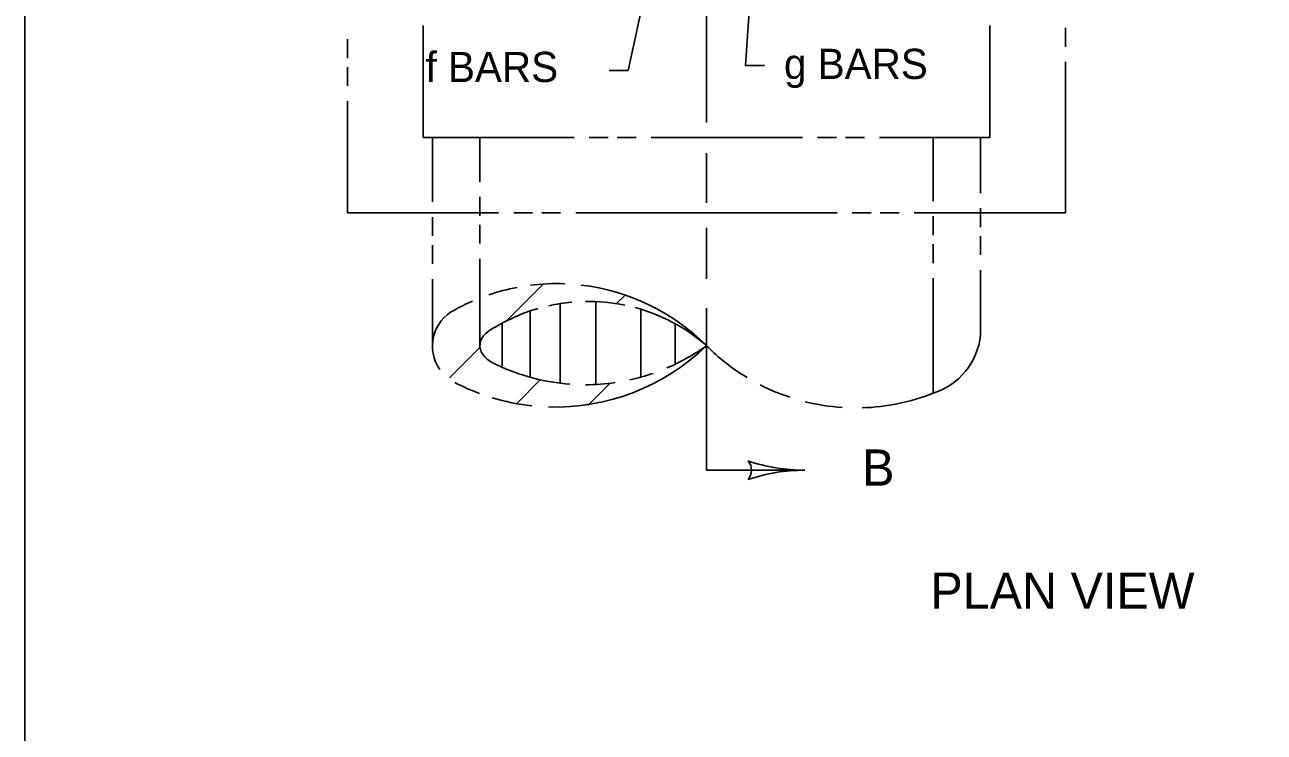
# Model space of a CAD drawing. Extents: x 1000 to 1036.3, y 1000 to 1022.
# Drawn here: x 1007 to 1015.2, y 1011.28 to 1015.96 of the extents above; entities that cross this region are included whole.
import ezdxf

# ---------------------------------------------------------------- set-up
doc = ezdxf.new("R2010")
doc.units = 0
for name, color, linetype in [('Level 1', 7, 'Continuous'), ('Level 10', 7, 'Continuous'), ('Level 11', 7, 'Continuous')]:
    doc.layers.add(name, color=color, linetype=linetype)

msp = doc.modelspace()

# ---------------------------------------------------------------- linework, layer by layer
at = {"layer": 'Level 1'}
for p, q in [((1010.9915, 1015.6617), (1011.3393, 1017.2759)), ((1011.768, 1015.6958), (1011.8717, 1017.2163)), ((1011.5097, 1015.3178), (1011.5097, 1016.5856)), ((1009.6347, 1015.2198), (1009.6347, 1015.9598)), ((1013.3847, 1015.2198), (1013.3847, 1015.9598)), ((1013.8847, 1015.8198), (1013.8847, 1015.9448)), ((1009.1347, 1015.7448), (1009.1347, 1015.8698)), ((1009.1347, 1015.5598), (1009.1347, 1015.6848)), ((1011.893, 1015.6958), (1011.768, 1015.6958)), ((1013.8847, 1014.7198), (1013.8847, 1015.7198)), ((1010.8665, 1015.6617), (1010.9915, 1015.6617)), ((1009.1347, 1014.7198), (1009.1347, 1015.4598)), ((1009.6347, 1015.2198), (1010.6347, 1015.2198)), ((1009.6972, 1014.7922), (1009.6972, 1015.2198)), ((1010.0097, 1014.9262), (1010.0097, 1015.2198)), ((1010.7347, 1015.2198), (1010.8597, 1015.2198)), ((1010.9197, 1015.2198), (1011.0447, 1015.2198)), ((1011.1447, 1015.2198), (1012.1447, 1015.2198)), ((1012.2447, 1015.2198), (1012.3697, 1015.2198)), ((1012.4297, 1015.2198), (1012.5547, 1015.2198)), ((1012.6547, 1015.2198), (1013.3847, 1015.2198)), ((1013.0097, 1014.7972), (1013.0097, 1015.2198)), ((1013.3222, 1014.8514), (1013.3222, 1015.2198)), ((1011.5097, 1014.7858), (1011.5097, 1015.1147)), ((1010.0097, 1014.7012), (1010.0097, 1014.8262)), ((1009.1347, 1014.7198), (1010.1347, 1014.7198)), ((1009.6972, 1014.5672), (1009.6972, 1014.6922)), ((1010.2347, 1014.7198), (1010.3597, 1014.7198)), ((1010.4197, 1014.7198), (1010.5447, 1014.7198)), ((1010.6447, 1014.7198), (1012.3747, 1014.7198)), ((1012.4747, 1014.7198), (1012.5997, 1014.7198)), ((1012.6597, 1014.7198), (1012.7847, 1014.7198)), ((1012.8847, 1014.7198), (1013.8847, 1014.7198)), ((1013.0097, 1014.5722), (1013.0097, 1014.6972)), ((1013.3222, 1014.6264), (1013.3222, 1014.7514)), ((1010.0097, 1014.5162), (1010.0097, 1014.6412)), ((1011.5097, 1014.2829), (1011.5097, 1014.6214)), ((1013.3222, 1014.4414), (1013.3222, 1014.5664)), ((1009.6972, 1014.3822), (1009.6972, 1014.5072)), ((1013.0097, 1014.3872), (1013.0097, 1014.5122)), ((1010.0097, 1013.831), (1010.0097, 1014.4162)), ((1009.6972, 1013.826), (1009.6972, 1014.2822)), ((1013.0097, 1013.5262), (1013.0097, 1014.2872)), ((1013.3222, 1013.9097), (1013.3222, 1014.3414)), ((1010.4285, 1014.2479), (1010.1845, 1014.0038)), ((1010.5425, 1013.5927), (1010.5425, 1014.12)), ((1010.7773, 1013.5824), (1010.7773, 1014.1333)), ((1010.9673, 1014.1718), (1010.915, 1014.1195)), ((1010.343, 1014.0708), (1010.343, 1013.6349)), ((1011.0752, 1013.6295), (1011.0752, 1014.0825)), ((1011.5097, 1013.017), (1011.5097, 1014.0895)), ((1010.1575, 1013.7078), (1010.1575, 1013.9896)), ((1011.3033, 1013.716), (1011.3033, 1013.9862)), ((1010.0117, 1013.831), (1009.8093, 1013.6286)), ((1010.412, 1013.6168), (1010.255, 1013.4594)), ((1010.8678, 1013.5894), (1010.7262, 1013.4478)), ((1012.1597, 1013.017), (1011.5097, 1013.017))]:
    msp.add_line(p, q, dxfattribs=at)
for centre, radius, start, end in [((1010.5194, 1012.8538), 1.3981, 100.81098, 108.79605), ((1010.5194, 1012.8538), 1.3981, 87.80932, 97.18682), ((1010.5194, 1012.8538), 1.3981, 44.9071, 83.35162), ((1010.5194, 1012.8538), 1.3981, 113.54597, 118.96262), ((1010.7272, 1012.9403), 1.194, 95.21851, 102.56016), ((1010.7272, 1012.9403), 1.194, 78.31299, 90.83024), ((1009.966, 1013.838), 0.2692, 117.34962, 215.09686), ((1010.7272, 1012.9403), 1.194, 106.24961, 121.12732), ((1010.7272, 1012.9403), 1.194, 49.62761, 74.89124), ((1012.8714, 1013.9587), 0.4541, 287.72375, 353.80226), ((1010.5092, 1014.8696), 1.435, 268.19028, 314.19965), ((1010.7086, 1014.9539), 1.3713, 293.18743, 305.74151), ((1012.4986, 1014.8228), 1.3937, 224.79608, 238.90617), ((1010.7086, 1014.9539), 1.3713, 244.70089, 265.73517), ((1010.7086, 1014.9539), 1.3713, 282.35253, 289.0845), ((1010.5092, 1014.8696), 1.435, 242.47077, 249.51979), ((1010.7086, 1014.9539), 1.3713, 270.06165, 278.25629), ((1012.4986, 1014.8228), 1.3937, 242.98338, 251.70749), ((1010.5092, 1014.8696), 1.435, 253.12903, 263.82213), ((1012.4986, 1014.8228), 1.3937, 256.0306, 266.28295), ((1012.4986, 1014.8228), 1.3937, 271.71798, 291.51012), ((1011.714, 1013.0171), 0.0938, 318.7746, 40.89129), ((1012.1596, 1014.1889), 1.1719, 251.34716, 269.99389), ((1012.1596, 1011.8451), 1.1719, 90, 108.66878), ((1012.1596, 1011.8451), 1.1719, 89.98778, 90)]:
    msp.add_arc(centre, radius, start, end, dxfattribs=at)
msp.add_ellipse((1010.2592, 1013.841), major_axis=(-0.248, 0), ratio=0.613096, start_param=5.357932, end_param=7.270516, dxfattribs=at)
at = {"layer": 'Level 10'}
msp.add_line((1007, 1021.5), (1007, 1000.5), dxfattribs=at)
at = {"layer": 'Level 11'}
msp.add_lwpolyline([(1007, 1000.5), (1035.5, 1000.5), (1035.5, 1021.5), (1007, 1021.5)], close=True, dxfattribs=at)

# ---------------------------------------------------------------- texts
at = {"layer": 'Level 1'}
for s, height, p in [('f BARS', 0.2, (1009.6513, 1015.5857)), ('g BARS', 0.2, (1012.0227, 1015.606)), ('B', 0.24, (1012.5393, 1012.9141)), ('PLAN VIEW', 0.24, (1012.991, 1012.0996))]:
    msp.add_text(s, height=height, dxfattribs=at).set_placement(p)

doc.saveas('drawing.dxf')
